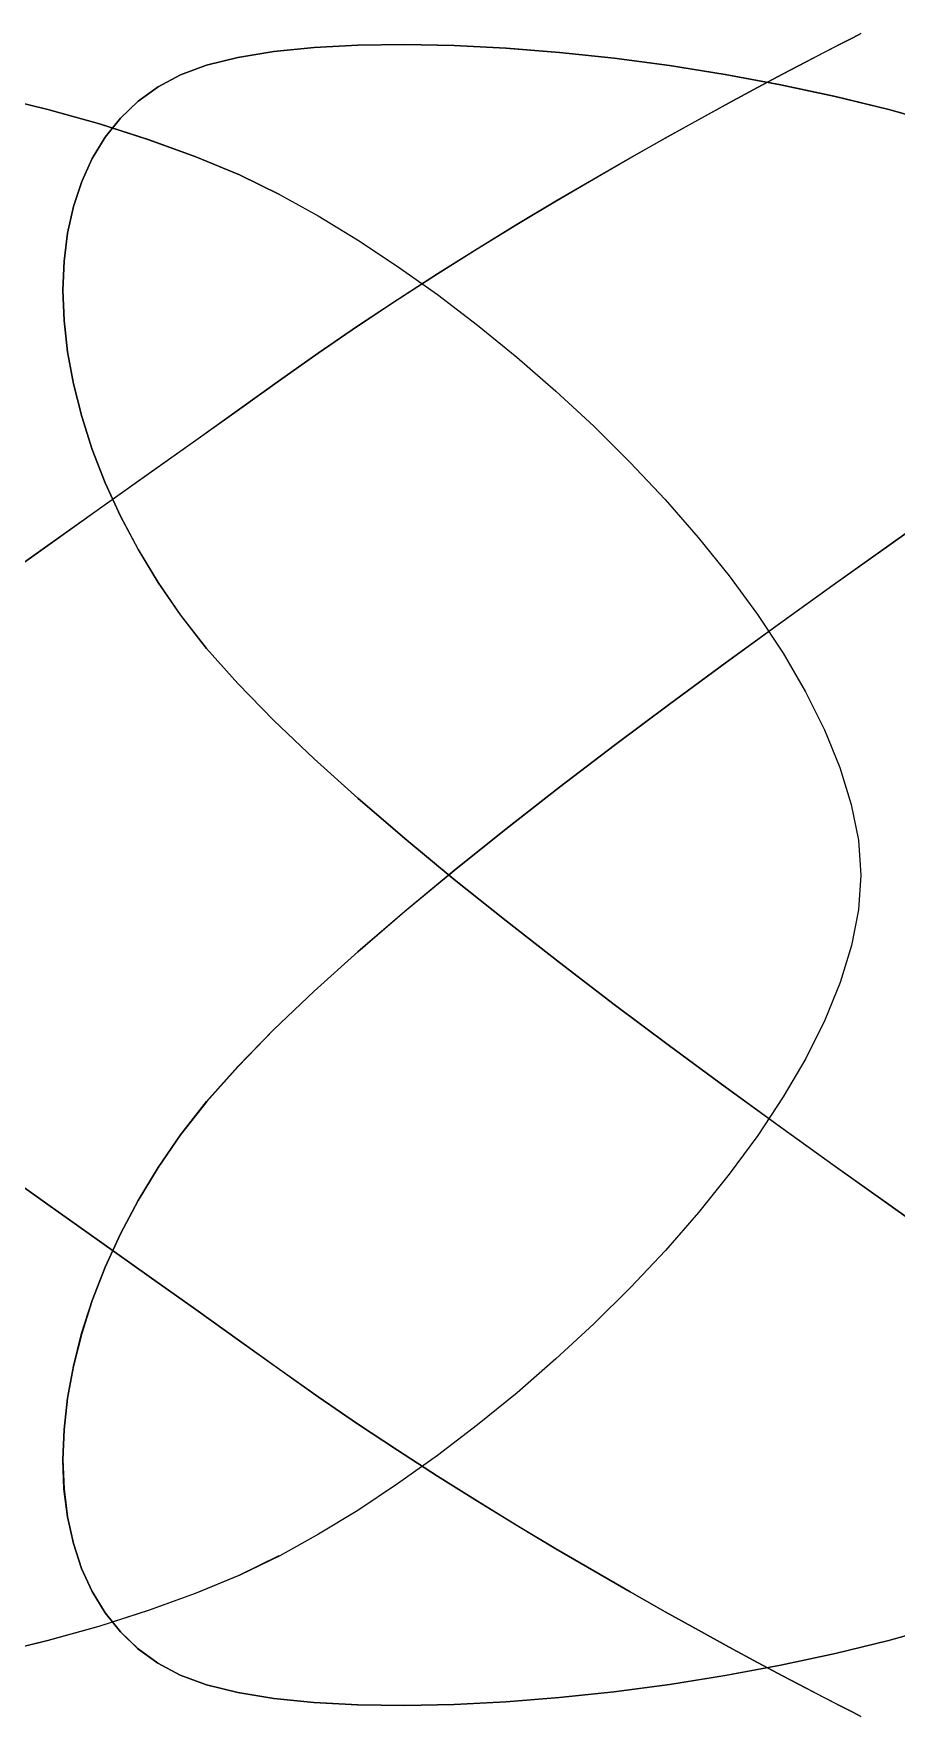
# Model space of a CAD drawing. Header units: metres. Extents: x -872 to 880, y -160 to 160.
# Drawn here: x 402.6 to 566.8, y -160 to 160 of the extents above; entities that cross this region are included whole.
import ezdxf

# ---------------------------------------------------------------- set-up
doc = ezdxf.new("R2010")
doc.units = ezdxf.units.M

msp = doc.modelspace()

# ---------------------------------------------------------------- linework, layer by layer
for p, q in [((559.5416, 159.7707, -311.76917), (560, 160.00003, -311.76917)), ((559.5416, 159.7707, -311.76917), (560, 160.00003, -311.76917)), ((560, 160.00003, -311.76917), (559.5425, 159.77051, -311.76917)), ((560, 160.00003, -311.76917), (559.5425, 159.77051, -311.76917)), ((448.3491, 156.57669, -311.76917), (455.9767, 157.35823, -311.76917)), ((448.3491, 156.57669, -311.76917), (455.9767, 157.35823, -311.76917)), ((455.97824, 157.3605, -311.76917), (448.34946, 156.57886, -311.76917)), ((455.97824, 157.3605, -311.76917), (448.34946, 156.57886, -311.76917)), ((455.9767, 157.35823, -311.76917), (464.29868, 157.80742, -311.76917)), ((455.9767, 157.35823, -311.76917), (464.29868, 157.80742, -311.76917)), ((464.30145, 157.80978, -311.76917), (455.97824, 157.3605, -311.76917)), ((464.30145, 157.80978, -311.76917), (455.97824, 157.3605, -311.76917)), ((464.29868, 157.80742, -311.76917), (473.22226, 157.93127, -311.76917)), ((464.29868, 157.80742, -311.76917), (473.22226, 157.93127, -311.76917)), ((473.22644, 157.93372, -311.76917), (464.30145, 157.80978, -311.76917)), ((473.22644, 157.93372, -311.76917), (464.30145, 157.80978, -311.76917)), ((473.22226, 157.93127, -311.76917), (482.65482, 157.73683, -311.76917)), ((473.22226, 157.93127, -311.76917), (482.65482, 157.73683, -311.76917)), ((482.66043, 157.73932, -311.76917), (473.22644, 157.93372, -311.76917)), ((482.66043, 157.73932, -311.76917), (473.22644, 157.93372, -311.76917)), ((482.65482, 157.73683, -311.76917), (492.50366, 157.23111, -311.76917)), ((482.65482, 157.73683, -311.76917), (492.50366, 157.23111, -311.76917)), ((492.51074, 157.23364, -311.76917), (482.66043, 157.73932, -311.76917)), ((492.51074, 157.23364, -311.76917), (482.66043, 157.73932, -311.76917)), ((492.50366, 157.23111, -311.76917), (502.6761, 156.42114, -311.76917)), ((492.50366, 157.23111, -311.76917), (502.6761, 156.42114, -311.76917)), ((502.68466, 156.42369, -311.76917), (492.51074, 157.23364, -311.76917)), ((502.68466, 156.42369, -311.76917), (492.51074, 157.23364, -311.76917)), ((553.12964, 156.49303, -311.76917), (556.04913, 157.99683, -311.76917)), ((553.12964, 156.49303, -311.76917), (556.04913, 157.99683, -311.76917)), ((556.05194, 157.99623, -311.76917), (553.1335, 156.4922, -311.76917)), ((556.05194, 157.99623, -311.76917), (553.1335, 156.4922, -311.76917)), ((556.04913, 157.99683, -311.76917), (558.20557, 159.09618, -311.76917)), ((556.04913, 157.99683, -311.76917), (558.20557, 159.09618, -311.76917)), ((558.2074, 159.0958, -311.76917), (556.05194, 157.99623, -311.76917)), ((558.2074, 159.0958, -311.76917), (556.05194, 157.99623, -311.76917)), ((558.20557, 159.09618, -311.76917), (559.5416, 159.7707, -311.76917)), ((558.20557, 159.09618, -311.76917), (559.5416, 159.7707, -311.76917)), ((559.5425, 159.77051, -311.76917), (558.2074, 159.0958, -311.76917)), ((559.5425, 159.77051, -311.76917), (558.2074, 159.0958, -311.76917)), ((435.54602, 153.99033, -311.76917), (430.55682, 152.16939, -311.76917)), ((435.54602, 153.99033, -311.76917), (430.55682, 152.16939, -311.76917)), ((430.55902, 152.16779, -311.76917), (435.54755, 153.98848, -311.76917)), ((430.55902, 152.16779, -311.76917), (435.54755, 153.98848, -311.76917)), ((441.5078, 155.45781, -311.76917), (435.54602, 153.99033, -311.76917)), ((441.5078, 155.45781, -311.76917), (435.54602, 153.99033, -311.76917)), ((435.54755, 153.98848, -311.76917), (441.50848, 155.45578, -311.76917)), ((435.54755, 153.98848, -311.76917), (441.50848, 155.45578, -311.76917)), ((448.34946, 156.57886, -311.76917), (441.5078, 155.45781, -311.76917)), ((448.34946, 156.57886, -311.76917), (441.5078, 155.45781, -311.76917)), ((441.50848, 155.45578, -311.76917), (448.3491, 156.57669, -311.76917)), ((441.50848, 155.45578, -311.76917), (448.3491, 156.57669, -311.76917)), ((502.6761, 156.42114, -311.76917), (513.0794, 155.31395, -311.76917)), ((502.6761, 156.42114, -311.76917), (513.0794, 155.31395, -311.76917)), ((513.0895, 155.3165, -311.76917), (502.68466, 156.42369, -311.76917)), ((513.0895, 155.3165, -311.76917), (502.68466, 156.42369, -311.76917)), ((513.0794, 155.31395, -311.76917), (523.621, 153.91655, -311.76917)), ((513.0794, 155.31395, -311.76917), (523.621, 153.91655, -311.76917)), ((523.6325, 153.9191, -311.76917), (513.0895, 155.3165, -311.76917)), ((523.6325, 153.9191, -311.76917), (513.0895, 155.3165, -311.76917)), ((523.621, 153.91655, -311.76917), (534.2081, 152.23596, -311.76917)), ((523.621, 153.91655, -311.76917), (534.2081, 152.23596, -311.76917)), ((534.22107, 152.23851, -311.76917), (523.6325, 153.9191, -311.76917)), ((534.22107, 152.23851, -311.76917), (523.6325, 153.9191, -311.76917)), ((545.23083, 152.3536, -311.76917), (549.50446, 154.60516, -311.76917)), ((545.23083, 152.3536, -311.76917), (549.50446, 154.60516, -311.76917)), ((549.50934, 154.60408, -311.76917), (545.2368, 152.35226, -311.76917)), ((549.50934, 154.60408, -311.76917), (545.2368, 152.35226, -311.76917)), ((549.50446, 154.60516, -311.76917), (553.12964, 156.49303, -311.76917)), ((549.50446, 154.60516, -311.76917), (553.12964, 156.49303, -311.76917)), ((553.1335, 156.4922, -311.76917), (549.50934, 154.60408, -311.76917)), ((553.1335, 156.4922, -311.76917), (549.50934, 154.60408, -311.76917)), ((430.55682, 152.16939, -311.76917), (426.30844, 149.91196, -311.76917)), ((430.55682, 152.16939, -311.76917), (426.30844, 149.91196, -311.76917)), ((426.31116, 149.91064, -311.76917), (430.55902, 152.16779, -311.76917)), ((426.31116, 149.91064, -311.76917), (430.55902, 152.16779, -311.76917)), ((534.2081, 152.23596, -311.76917), (544.7481, 150.27922, -311.76917)), ((534.2081, 152.23596, -311.76917), (544.7481, 150.27922, -311.76917)), ((544.7624, 150.28177, -311.76917), (534.22107, 152.23851, -311.76917)), ((544.7624, 150.28177, -311.76917), (534.22107, 152.23851, -311.76917)), ((540.3662, 149.75873, -311.76917), (545.23083, 152.3536, -311.76917)), ((540.3662, 149.75873, -311.76917), (545.23083, 152.3536, -311.76917)), ((545.2368, 152.35226, -311.76917), (540.37317, 149.75713, -311.76917)), ((545.2368, 152.35226, -311.76917), (540.37317, 149.75713, -311.76917)), ((395.14825, 148.05334, -311.76917), (405.3159, 145.56537, -311.76917)), ((395.14825, 148.05334, -311.76917), (405.3159, 145.56537, -311.76917)), ((405.33258, 145.56792, -311.76917), (395.1638, 148.0559, -311.76917)), ((405.33258, 145.56792, -311.76917), (395.1638, 148.0559, -311.76917)), ((426.30844, 149.91196, -311.76917), (422.50726, 147.16093, -311.76917)), ((426.30844, 149.91196, -311.76917), (422.50726, 147.16093, -311.76917)), ((422.5105, 147.15996, -311.76917), (426.31116, 149.91064, -311.76917)), ((422.5105, 147.15996, -311.76917), (426.31116, 149.91064, -311.76917)), ((534.9678, 146.84091, -311.76917), (540.3662, 149.75873, -311.76917)), ((534.9678, 146.84091, -311.76917), (540.3662, 149.75873, -311.76917)), ((540.37317, 149.75713, -311.76917), (534.9758, 146.83905, -311.76917)), ((540.37317, 149.75713, -311.76917), (534.9758, 146.83905, -311.76917)), ((544.7481, 150.27922, -311.76917), (555.14825, 148.05334, -311.76917)), ((544.7481, 150.27922, -311.76917), (555.14825, 148.05334, -311.76917)), ((555.1638, 148.0559, -311.76917), (544.7624, 150.28177, -311.76917)), ((555.1638, 148.0559, -311.76917), (544.7624, 150.28177, -311.76917)), ((555.14825, 148.05334, -311.76917), (565.3159, 145.56537, -311.76917)), ((555.14825, 148.05334, -311.76917), (565.3159, 145.56537, -311.76917)), ((565.3326, 145.56792, -311.76917), (555.1638, 148.0559, -311.76917)), ((565.3326, 145.56792, -311.76917), (555.1638, 148.0559, -311.76917)), ((405.3159, 145.56537, -311.76917), (415.15836, 142.82231, -311.76917)), ((405.3159, 145.56537, -311.76917), (415.15836, 142.82231, -311.76917)), ((415.17603, 142.82486, -311.76917), (405.33258, 145.56792, -311.76917)), ((415.17603, 142.82486, -311.76917), (405.33258, 145.56792, -311.76917)), ((422.50726, 147.16093, -311.76917), (419.15332, 143.94806, -311.76917)), ((422.50726, 147.16093, -311.76917), (419.15332, 143.94806, -311.76917)), ((419.15698, 143.94746, -311.76917), (422.5105, 147.15996, -311.76917)), ((419.15698, 143.94746, -311.76917), (422.5105, 147.15996, -311.76917)), ((529.0929, 143.62054, -311.76917), (534.9678, 146.84091, -311.76917)), ((529.0929, 143.62054, -311.76917), (534.9678, 146.84091, -311.76917)), ((534.9758, 146.83905, -311.76917), (529.10205, 143.61842, -311.76917)), ((534.9758, 146.83905, -311.76917), (529.10205, 143.61842, -311.76917)), ((565.3159, 145.56537, -311.76917), (575.1583, 142.82231, -311.76917)), ((565.3159, 145.56537, -311.76917), (575.1583, 142.82231, -311.76917)), ((575.176, 142.82486, -311.76917), (565.3326, 145.56792, -311.76917)), ((575.176, 142.82486, -311.76917), (565.3326, 145.56792, -311.76917)), ((415.15836, 142.82231, -311.76917), (424.58295, 139.83119, -311.76917)), ((415.15836, 142.82231, -311.76917), (424.58295, 139.83119, -311.76917)), ((424.60144, 139.83376, -311.76917), (415.17603, 142.82486, -311.76917)), ((424.60144, 139.83376, -311.76917), (415.17603, 142.82486, -311.76917)), ((419.15332, 143.94806, -311.76917), (416.24664, 140.30508, -311.76917)), ((419.15332, 143.94806, -311.76917), (416.24664, 140.30508, -311.76917)), ((416.25067, 140.30493, -311.76917), (419.15698, 143.94746, -311.76917)), ((416.25067, 140.30493, -311.76917), (419.15698, 143.94746, -311.76917)), ((522.79895, 140.11798, -311.76917), (529.0929, 143.62054, -311.76917)), ((522.79895, 140.11798, -311.76917), (529.0929, 143.62054, -311.76917)), ((529.10205, 143.61842, -311.76917), (522.80914, 140.11563, -311.76917)), ((529.10205, 143.61842, -311.76917), (522.80914, 140.11563, -311.76917)), ((416.24664, 140.30508, -311.76917), (413.78717, 136.26378, -311.76917)), ((416.24664, 140.30508, -311.76917), (413.78717, 136.26378, -311.76917)), ((413.79156, 136.26411, -311.76917), (416.25067, 140.30493, -311.76917)), ((413.79156, 136.26411, -311.76917), (416.25067, 140.30493, -311.76917)), ((424.58295, 139.83119, -311.76917), (433.49698, 136.59903, -311.76917)), ((424.58295, 139.83119, -311.76917), (433.49698, 136.59903, -311.76917)), ((433.51608, 136.60162, -311.76917), (424.60144, 139.83376, -311.76917)), ((433.51608, 136.60162, -311.76917), (424.60144, 139.83376, -311.76917)), ((516.14325, 136.35362, -311.76917), (522.79895, 140.11798, -311.76917)), ((516.14325, 136.35362, -311.76917), (522.79895, 140.11798, -311.76917)), ((522.80914, 140.11563, -311.76917), (516.1544, 136.35104, -311.76917)), ((522.80914, 140.11563, -311.76917), (516.1544, 136.35104, -311.76917)), ((413.78717, 136.26378, -311.76917), (411.77496, 131.85591, -311.76917)), ((413.78717, 136.26378, -311.76917), (411.77496, 131.85591, -311.76917)), ((411.7796, 131.85675, -311.76917), (413.79156, 136.26411, -311.76917)), ((411.7796, 131.85675, -311.76917), (413.79156, 136.26411, -311.76917)), ((433.49698, 136.59903, -311.76917), (441.8078, 133.13286, -311.76917)), ((433.49698, 136.59903, -311.76917), (441.8078, 133.13286, -311.76917)), ((441.8273, 133.1355, -311.76917), (433.51608, 136.60162, -311.76917)), ((441.8273, 133.1355, -311.76917), (433.51608, 136.60162, -311.76917)), ((509.18304, 132.34784, -311.76917), (516.14325, 136.35362, -311.76917)), ((509.18304, 132.34784, -311.76917), (516.14325, 136.35362, -311.76917)), ((516.1544, 136.35104, -311.76917), (509.19516, 132.34505, -311.76917)), ((516.1544, 136.35104, -311.76917), (509.19516, 132.34505, -311.76917)), ((411.77496, 131.85591, -311.76917), (410.20996, 127.11323, -311.76917)), ((411.77496, 131.85591, -311.76917), (410.20996, 127.11323, -311.76917)), ((410.21484, 127.1146, -311.76917), (411.7796, 131.85675, -311.76917)), ((410.21484, 127.1146, -311.76917), (411.7796, 131.85675, -311.76917)), ((441.8078, 133.13286, -311.76917), (449.42267, 129.4397, -311.76917)), ((441.8078, 133.13286, -311.76917), (449.42267, 129.4397, -311.76917)), ((449.44238, 129.44241, -311.76917), (441.8273, 133.1355, -311.76917)), ((449.44238, 129.44241, -311.76917), (441.8273, 133.1355, -311.76917)), ((501.9757, 128.121, -311.76917), (509.18304, 132.34784, -311.76917)), ((501.9757, 128.121, -311.76917), (509.18304, 132.34784, -311.76917)), ((509.19516, 132.34505, -311.76917), (501.98874, 128.11803, -311.76917)), ((509.19516, 132.34505, -311.76917), (501.98874, 128.11803, -311.76917)), ((449.42267, 129.4397, -311.76917), (456.7548, 125.3753, -311.76917)), ((449.42267, 129.4397, -311.76917), (456.7548, 125.3753, -311.76917)), ((494.57858, 123.6935, -311.76917), (501.9757, 128.121, -311.76917)), ((494.57858, 123.6935, -311.76917), (501.9757, 128.121, -311.76917)), ((501.98874, 128.11803, -311.76917), (494.59247, 123.69037, -311.76917)), ((501.98874, 128.11803, -311.76917), (494.59247, 123.69037, -311.76917)), ((410.20996, 127.11323, -311.76917), (409.09216, 122.0675, -311.76917)), ((410.20996, 127.11323, -311.76917), (409.09216, 122.0675, -311.76917)), ((409.09723, 122.06942, -311.76917), (410.21484, 127.1146, -311.76917)), ((409.09723, 122.06942, -311.76917), (410.21484, 127.1146, -311.76917)), ((456.7548, 125.3753, -311.76917), (464.24097, 120.81729, -311.76917)), ((456.7548, 125.3753, -311.76917), (464.24097, 120.81729, -311.76917)), ((409.09216, 122.0675, -311.76917), (408.42163, 116.75047, -311.76917)), ((409.09216, 122.0675, -311.76917), (408.42163, 116.75047, -311.76917)), ((408.42682, 116.75295, -311.76917), (409.09723, 122.06942, -311.76917)), ((408.42682, 116.75295, -311.76917), (409.09723, 122.06942, -311.76917)), ((487.04895, 119.0857, -311.76917), (494.57858, 123.6935, -311.76917)), ((487.04895, 119.0857, -311.76917), (494.57858, 123.6935, -311.76917)), ((494.59247, 123.69037, -311.76917), (487.06363, 119.08245, -311.76917)), ((494.59247, 123.69037, -311.76917), (487.06363, 119.08245, -311.76917)), ((464.24097, 120.81729, -311.76917), (471.82385, 115.80573, -311.76917)), ((464.24097, 120.81729, -311.76917), (471.82385, 115.80573, -311.76917)), ((479.44415, 114.31799, -311.76917), (487.04895, 119.0857, -311.76917)), ((479.44415, 114.31799, -311.76917), (487.04895, 119.0857, -311.76917)), ((487.06363, 119.08245, -311.76917), (479.45953, 114.31466, -311.76917)), ((487.06363, 119.08245, -311.76917), (479.45953, 114.31466, -311.76917)), ((408.42163, 116.75047, -311.76917), (408.19827, 111.193924, -311.76917)), ((408.42163, 116.75047, -311.76917), (408.19827, 111.193924, -311.76917)), ((408.20355, 111.19696, -311.76917), (408.42682, 116.75295, -311.76917)), ((408.20355, 111.19696, -311.76917), (408.42682, 116.75295, -311.76917)), ((471.82385, 115.80573, -311.76917), (479.44617, 110.380646, -311.76917)), ((471.82385, 115.80573, -311.76917), (479.44617, 110.380646, -311.76917)), ((471.82153, 109.41074, -311.76917), (479.44415, 114.31799, -311.76917)), ((471.82153, 109.41074, -311.76917), (479.44415, 114.31799, -311.76917)), ((479.45953, 114.31466, -311.76917), (471.83752, 109.40737, -311.76917)), ((479.45953, 114.31466, -311.76917), (471.83752, 109.40737, -311.76917)), ((408.19827, 111.193924, -311.76917), (408.42212, 105.42961, -311.76917)), ((408.19827, 111.193924, -311.76917), (408.42212, 105.42961, -311.76917)), ((408.42743, 105.43319, -311.76917), (408.20355, 111.19696, -311.76917)), ((408.42743, 105.43319, -311.76917), (408.20355, 111.19696, -311.76917)), ((464.23837, 104.38434, -311.76917), (471.82153, 109.41074, -311.76917)), ((464.23837, 104.38434, -311.76917), (471.82153, 109.41074, -311.76917)), ((471.83752, 109.40737, -311.76917), (464.2549, 104.380974, -311.76917)), ((471.83752, 109.40737, -311.76917), (464.2549, 104.380974, -311.76917)), ((479.44617, 110.380646, -311.76917), (487.05054, 104.58205, -311.76917)), ((479.44617, 110.380646, -311.76917), (487.05054, 104.58205, -311.76917)), ((408.42212, 105.42961, -311.76917), (409.0932, 99.48929, -311.76917)), ((408.42212, 105.42961, -311.76917), (409.0932, 99.48929, -311.76917)), ((409.09848, 99.4934, -311.76917), (408.42743, 105.43319, -311.76917)), ((409.09848, 99.4934, -311.76917), (408.42743, 105.43319, -311.76917)), ((456.752, 99.259155, -311.76917), (464.23837, 104.38434, -311.76917)), ((456.752, 99.259155, -311.76917), (464.23837, 104.38434, -311.76917)), ((464.2549, 104.380974, -311.76917), (456.76898, 99.255844, -311.76917)), ((464.2549, 104.380974, -311.76917), (456.76898, 99.255844, -311.76917)), ((487.05054, 104.58205, -311.76917), (494.57974, 98.44996, -311.76917)), ((487.05054, 104.58205, -311.76917), (494.57974, 98.44996, -311.76917)), ((409.0932, 99.48929, -311.76917), (410.2115, 93.404724, -311.76917)), ((409.0932, 99.48929, -311.76917), (410.2115, 93.404724, -311.76917)), ((410.21667, 93.40934, -311.76917), (409.09848, 99.4934, -311.76917)), ((410.21667, 93.40934, -311.76917), (409.09848, 99.4934, -311.76917)), ((449.41977, 94.055595, -311.76917), (456.752, 99.259155, -311.76917)), ((449.41977, 94.055595, -311.76917), (456.752, 99.259155, -311.76917)), ((456.76898, 99.255844, -311.76917), (449.43707, 94.05237, -311.76917)), ((456.76898, 99.255844, -311.76917), (449.43707, 94.05237, -311.76917)), ((494.57974, 98.44996, -311.76917), (501.97644, 92.0244, -311.76917)), ((494.57974, 98.44996, -311.76917), (501.97644, 92.0244, -311.76917)), ((410.2115, 93.404724, -311.76917), (411.77695, 87.20768, -311.76917)), ((410.2115, 93.404724, -311.76917), (411.77695, 87.20768, -311.76917)), ((411.78204, 87.21276, -311.76917), (410.21667, 93.40934, -311.76917)), ((411.78204, 87.21276, -311.76917), (410.21667, 93.40934, -311.76917)), ((441.80487, 88.58215, -311.76917), (449.41977, 94.055595, -311.76917)), ((441.80487, 88.58215, -311.76917), (449.41977, 94.055595, -311.76917)), ((449.43707, 94.05237, -311.76917), (441.82245, 88.5791, -311.76917)), ((449.43707, 94.05237, -311.76917), (441.82245, 88.5791, -311.76917)), ((501.97644, 92.0244, -311.76917), (509.1833, 85.34539, -311.76917)), ((501.97644, 92.0244, -311.76917), (509.1833, 85.34539, -311.76917)), ((411.77695, 87.20768, -311.76917), (413.7896, 80.92991, -311.76917)), ((411.77695, 87.20768, -311.76917), (413.7896, 80.92991, -311.76917)), ((413.7946, 80.93542, -311.76917), (411.78204, 87.21276, -311.76917)), ((413.7946, 80.93542, -311.76917), (411.78204, 87.21276, -311.76917)), ((433.49414, 82.66341, -311.76917), (441.80487, 88.58215, -311.76917)), ((433.49414, 82.66341, -311.76917), (441.80487, 88.58215, -311.76917)), ((441.82245, 88.5791, -311.76917), (433.51184, 82.660645, -311.76917)), ((441.82245, 88.5791, -311.76917), (433.51184, 82.660645, -311.76917)), ((509.1833, 85.34539, -311.76917), (516.14307, 78.45295, -311.76917)), ((509.1833, 85.34539, -311.76917), (516.14307, 78.45295, -311.76917)), ((413.7896, 80.92991, -311.76917), (416.24948, 74.60318, -311.76917)), ((413.7896, 80.92991, -311.76917), (416.24948, 74.60318, -311.76917)), ((416.25427, 74.60906, -311.76917), (413.7946, 80.93542, -311.76917)), ((416.25427, 74.60906, -311.76917), (413.7946, 80.93542, -311.76917)), ((424.5802, 76.34373, -311.76917), (433.49414, 82.66341, -311.76917)), ((424.5802, 76.34373, -311.76917), (433.49414, 82.66341, -311.76917)), ((433.51184, 82.660645, -311.76917), (424.59796, 76.34133, -311.76917)), ((433.51184, 82.660645, -311.76917), (424.59796, 76.34133, -311.76917)), ((516.14307, 78.45295, -311.76917), (522.79834, 71.3871, -311.76917)), ((516.14307, 78.45295, -311.76917), (522.79834, 71.3871, -311.76917)), ((415.15576, 69.66748, -311.76917), (424.5802, 76.34373, -311.76917)), ((415.15576, 69.66748, -311.76917), (424.5802, 76.34373, -311.76917)), ((424.59796, 76.34133, -311.76917), (415.17352, 69.66553, -311.76917)), ((424.59796, 76.34133, -311.76917), (415.17352, 69.66553, -311.76917)), ((416.24948, 74.60318, -311.76917), (419.15656, 68.25925, -311.76917)), ((416.24948, 74.60318, -311.76917), (419.15656, 68.25925, -311.76917)), ((419.16107, 68.26544, -311.76917), (416.25427, 74.60906, -311.76917)), ((419.16107, 68.26544, -311.76917), (416.25427, 74.60906, -311.76917)), ((522.79834, 71.3871, -311.76917), (529.0919, 64.18786, -311.76917)), ((522.79834, 71.3871, -311.76917), (529.0919, 64.18786, -311.76917)), ((405.31348, 62.67904, -311.76917), (415.15576, 69.66748, -311.76917)), ((405.31348, 62.67904, -311.76917), (415.15576, 69.66748, -311.76917)), ((415.17352, 69.66553, -311.76917), (405.33118, 62.67759, -311.76917)), ((415.17352, 69.66553, -311.76917), (405.33118, 62.67759, -311.76917)), ((419.15656, 68.25925, -311.76917), (422.51077, 61.92988, -311.76917)), ((419.15656, 68.25925, -311.76917), (422.51077, 61.92988, -311.76917)), ((422.515, 61.936317, -311.76917), (419.16107, 68.26544, -311.76917)), ((422.515, 61.936317, -311.76917), (419.16107, 68.26544, -311.76917)), ((565.3135, 62.67904, -311.76917), (575.15576, 69.66748, -311.76917)), ((565.3135, 62.67904, -311.76917), (575.15576, 69.66748, -311.76917)), ((575.1735, 69.66553, -311.76917), (565.3312, 62.67759, -311.76917)), ((575.1735, 69.66553, -311.76917), (565.3312, 62.67759, -311.76917)), ((529.0919, 64.18786, -311.76917), (534.96643, 56.89525, -311.76917)), ((529.0919, 64.18786, -311.76917), (534.96643, 56.89525, -311.76917)), ((395.14603, 55.422775, -311.76917), (405.31348, 62.67904, -311.76917)), ((395.14603, 55.422775, -311.76917), (405.31348, 62.67904, -311.76917)), ((405.33118, 62.67759, -311.76917), (395.1636, 55.421875, -311.76917)), ((405.33118, 62.67759, -311.76917), (395.1636, 55.421875, -311.76917)), ((422.51077, 61.92988, -311.76917), (426.3122, 55.64683, -311.76917)), ((422.51077, 61.92988, -311.76917), (426.3122, 55.64683, -311.76917)), ((426.31613, 55.65344, -311.76917), (422.515, 61.936317, -311.76917)), ((426.31613, 55.65344, -311.76917), (422.515, 61.936317, -311.76917)), ((555.14606, 55.422775, -311.76917), (565.3135, 62.67904, -311.76917)), ((555.14606, 55.422775, -311.76917), (565.3135, 62.67904, -311.76917)), ((565.3312, 62.67759, -311.76917), (555.1636, 55.421875, -311.76917)), ((565.3312, 62.67759, -311.76917), (555.1636, 55.421875, -311.76917)), ((426.3122, 55.64683, -311.76917), (430.5608, 49.441868, -311.76917)), ((426.3122, 55.64683, -311.76917), (430.5608, 49.441868, -311.76917)), ((430.56433, 49.448593, -311.76917), (426.31613, 55.65344, -311.76917)), ((430.56433, 49.448593, -311.76917), (426.31613, 55.65344, -311.76917)), ((534.96643, 56.89525, -311.76917), (540.3646, 49.549286, -311.76917)), ((534.96643, 56.89525, -311.76917), (540.3646, 49.549286, -311.76917)), ((544.7461, 47.943054, -311.76917), (555.14606, 55.422775, -311.76917)), ((544.7461, 47.943054, -311.76917), (555.14606, 55.422775, -311.76917)), ((555.1636, 55.421875, -311.76917), (544.7635, 47.942738, -311.76917)), ((555.1636, 55.421875, -311.76917), (544.7635, 47.942738, -311.76917)), ((430.5608, 49.441868, -311.76917), (435.55014, 43.095127, -311.76917)), ((430.5608, 49.441868, -311.76917), (435.55014, 43.095127, -311.76917)), ((435.55322, 43.10183, -311.76917), (430.56433, 49.448593, -311.76917)), ((435.55322, 43.10183, -311.76917), (430.56433, 49.448593, -311.76917)), ((540.3646, 49.549286, -311.76917), (545.2291, 42.189995, -311.76917)), ((540.3646, 49.549286, -311.76917), (545.2291, 42.189995, -311.76917)), ((534.20636, 40.284245, -311.76917), (544.7461, 47.943054, -311.76917)), ((534.20636, 40.284245, -311.76917), (544.7461, 47.943054, -311.76917)), ((544.7635, 47.942738, -311.76917), (534.22345, 40.28454, -311.76917)), ((544.7635, 47.942738, -311.76917), (534.22345, 40.28454, -311.76917)), ((435.55014, 43.095127, -311.76917), (441.512, 36.39512, -311.76917)), ((435.55014, 43.095127, -311.76917), (441.512, 36.39512, -311.76917)), ((441.51447, 36.401722, -311.76917), (435.55322, 43.10183, -311.76917)), ((441.51447, 36.401722, -311.76917), (435.55322, 43.10183, -311.76917)), ((545.2291, 42.189995, -311.76917), (549.5026, 34.85739, -311.76917)), ((545.2291, 42.189995, -311.76917), (549.5026, 34.85739, -311.76917)), ((523.6195, 32.49072, -311.76917), (534.20636, 40.284245, -311.76917)), ((523.6195, 32.49072, -311.76917), (534.20636, 40.284245, -311.76917)), ((534.22345, 40.28454, -311.76917), (523.6363, 32.49164, -311.76917)), ((534.22345, 40.28454, -311.76917), (523.6363, 32.49164, -311.76917)), ((441.512, 36.39512, -311.76917), (448.35364, 29.386211, -311.76917)), ((441.512, 36.39512, -311.76917), (448.35364, 29.386211, -311.76917)), ((448.3554, 29.392637, -311.76917), (441.51447, 36.401722, -311.76917)), ((448.3554, 29.392637, -311.76917), (441.51447, 36.401722, -311.76917)), ((513.0781, 24.606842, -311.76917), (523.6195, 32.49072, -311.76917)), ((513.0781, 24.606842, -311.76917), (523.6195, 32.49072, -311.76917)), ((523.6363, 32.49164, -311.76917), (513.09454, 24.60839, -311.76917)), ((523.6363, 32.49164, -311.76917), (513.09454, 24.60839, -311.76917)), ((549.5026, 34.85739, -311.76917), (553.1279, 27.591497, -311.76917)), ((549.5026, 34.85739, -311.76917), (553.1279, 27.591497, -311.76917)), ((448.35364, 29.386211, -311.76917), (455.98242, 22.112762, -311.76917)), ((448.35364, 29.386211, -311.76917), (455.98242, 22.112762, -311.76917)), ((455.98337, 22.118942, -311.76917), (448.3554, 29.392637, -311.76917)), ((455.98337, 22.118942, -311.76917), (448.3554, 29.392637, -311.76917)), ((553.1279, 27.591497, -311.76917), (556.0476, 20.432333, -311.76917)), ((553.1279, 27.591497, -311.76917), (556.0476, 20.432333, -311.76917)), ((502.675, 16.676987, -311.76917), (513.0781, 24.606842, -311.76917)), ((502.675, 16.676987, -311.76917), (513.0781, 24.606842, -311.76917)), ((513.09454, 24.60839, -311.76917), (502.691, 16.679155, -311.76917)), ((513.09454, 24.60839, -311.76917), (502.691, 16.679155, -311.76917)), ((455.98242, 22.112762, -311.76917), (464.3056, 14.619129, -311.76917)), ((455.98242, 22.112762, -311.76917), (464.3056, 14.619129, -311.76917)), ((464.30563, 14.625005, -311.76917), (455.98337, 22.118942, -311.76917)), ((464.30563, 14.625005, -311.76917), (455.98337, 22.118942, -311.76917)), ((556.0476, 20.432333, -311.76917), (558.20435, 13.419918, -311.76917)), ((556.0476, 20.432333, -311.76917), (558.20435, 13.419918, -311.76917)), ((492.50272, 8.745522, -311.76917), (502.675, 16.676987, -311.76917)), ((492.50272, 8.745522, -311.76917), (502.675, 16.676987, -311.76917)), ((502.691, 16.679155, -311.76917), (492.51828, 8.74829, -311.76917)), ((502.691, 16.679155, -311.76917), (492.51828, 8.74829, -311.76917)), ((464.3056, 14.619129, -311.76917), (473.23047, 6.94967, -311.76917)), ((464.3056, 14.619129, -311.76917), (473.23047, 6.94967, -311.76917)), ((473.2295, 6.955189, -311.76917), (464.30563, 14.625005, -311.76917)), ((473.2295, 6.955189, -311.76917), (464.30563, 14.625005, -311.76917)), ((558.20435, 13.419918, -311.76917), (559.54095, 6.594273, -311.76917)), ((558.20435, 13.419918, -311.76917), (559.54095, 6.594273, -311.76917)), ((482.66235, -0.846139, -311.76917), (473.2295, 6.955189, -311.76917)), ((482.66235, -0.846139, -311.76917), (473.2295, 6.955189, -311.76917)), ((473.23047, 6.94967, -311.76917), (482.66434, -0.851257, -311.76917)), ((473.23047, 6.94967, -311.76917), (482.66434, -0.851257, -311.76917)), ((482.654, 0.856816, -311.76917), (492.50272, 8.745522, -311.76917)), ((482.654, 0.856816, -311.76917), (492.50272, 8.745522, -311.76917)), ((492.51828, 8.74829, -311.76917), (482.66907, 0.860153, -311.76917)), ((492.51828, 8.74829, -311.76917), (482.66907, 0.860153, -311.76917)), ((559.54095, 6.594273, -311.76917), (560, -0.004583, -311.76917)), ((559.54095, 6.594273, -311.76917), (560, -0.004583, -311.76917)), ((473.22153, -6.944762, -311.76917), (482.654, 0.856816, -311.76917)), ((473.22153, -6.944762, -311.76917), (482.654, 0.856816, -311.76917)), ((482.66907, 0.860153, -311.76917), (473.23605, -6.940898, -311.76917)), ((482.66907, 0.860153, -311.76917), (473.23605, -6.940898, -311.76917)), ((492.5114, -8.734611, -311.76917), (482.66235, -0.846139, -311.76917)), ((492.5114, -8.734611, -311.76917), (482.66235, -0.846139, -311.76917)), ((482.66434, -0.851257, -311.76917), (492.51453, -8.739294, -311.76917)), ((482.66434, -0.851257, -311.76917), (492.51453, -8.739294, -311.76917)), ((560, -0.004583, -311.76917), (559.54346, -6.60342, -311.76917)), ((560, -0.004583, -311.76917), (559.54346, -6.60342, -311.76917)), ((464.29797, -14.614841, -311.76917), (473.22153, -6.944762, -311.76917)), ((464.29797, -14.614841, -311.76917), (473.22153, -6.944762, -311.76917)), ((473.23605, -6.940898, -311.76917), (464.31192, -14.610506, -311.76917)), ((473.23605, -6.940898, -311.76917), (464.31192, -14.610506, -311.76917)), ((502.68408, -16.665861, -311.76917), (492.5114, -8.734611, -311.76917)), ((502.68408, -16.665861, -311.76917), (492.5114, -8.734611, -311.76917)), ((492.51453, -8.739294, -311.76917), (502.6883, -16.670082, -311.76917)), ((492.51453, -8.739294, -311.76917), (502.6883, -16.670082, -311.76917)), ((559.54346, -6.60342, -311.76917), (558.2097, -13.429016, -311.76917)), ((559.54346, -6.60342, -311.76917), (558.2097, -13.429016, -311.76917)), ((455.97595, -22.109055, -311.76917), (464.29797, -14.614841, -311.76917)), ((455.97595, -22.109055, -311.76917), (464.29797, -14.614841, -311.76917)), ((464.31192, -14.610506, -311.76917), (455.98932, -22.104311, -311.76917)), ((464.31192, -14.610506, -311.76917), (455.98932, -22.104311, -311.76917)), ((558.2097, -13.429016, -311.76917), (556.0559, -20.441353, -311.76917)), ((558.2097, -13.429016, -311.76917), (556.0559, -20.441353, -311.76917)), ((513.08765, -24.595524, -311.76917), (502.68408, -16.665861, -311.76917)), ((513.08765, -24.595524, -311.76917), (502.68408, -16.665861, -311.76917)), ((502.6883, -16.670082, -311.76917), (513.09296, -24.599266, -311.76917)), ((502.6883, -16.670082, -311.76917), (513.09296, -24.599266, -311.76917)), ((448.3482, -29.38303, -311.76917), (455.97595, -22.109055, -311.76917)), ((448.3482, -29.38303, -311.76917), (455.97595, -22.109055, -311.76917)), ((455.98932, -22.104311, -311.76917), (448.36093, -29.377956, -311.76917)), ((455.98932, -22.104311, -311.76917), (448.36093, -29.377956, -311.76917)), ((556.0559, -20.441353, -311.76917), (553.1394, -27.60041, -311.76917)), ((556.0559, -20.441353, -311.76917), (553.1394, -27.60041, -311.76917)), ((523.6294, -32.479233, -311.76917), (513.08765, -24.595524, -311.76917)), ((523.6294, -32.479233, -311.76917), (513.08765, -24.595524, -311.76917)), ((513.09296, -24.599266, -311.76917), (523.6358, -32.482483, -311.76917)), ((513.09296, -24.599266, -311.76917), (523.6358, -32.482483, -311.76917)), ((553.1394, -27.60041, -311.76917), (549.51746, -34.866173, -311.76917)), ((553.1394, -27.60041, -311.76917), (549.51746, -34.866173, -311.76917)), ((441.5074, -36.3924, -311.76917), (448.3482, -29.38303, -311.76917)), ((441.5074, -36.3924, -311.76917), (448.3482, -29.38303, -311.76917)), ((448.36093, -29.377956, -311.76917), (441.51947, -36.387085, -311.76917)), ((448.36093, -29.377956, -311.76917), (441.51947, -36.387085, -311.76917)), ((534.2167, -40.27262, -311.76917), (523.6294, -32.479233, -311.76917)), ((534.2167, -40.27262, -311.76917), (523.6294, -32.479233, -311.76917)), ((523.6358, -32.482483, -311.76917), (534.2241, -40.27538, -311.76917)), ((523.6358, -32.482483, -311.76917), (534.2241, -40.27538, -311.76917)), ((549.51746, -34.866173, -311.76917), (545.24725, -42.198624, -311.76917)), ((549.51746, -34.866173, -311.76917), (545.24725, -42.198624, -311.76917)), ((435.54617, -43.092793, -311.76917), (441.5074, -36.3924, -311.76917)), ((435.54617, -43.092793, -311.76917), (441.5074, -36.3924, -311.76917)), ((441.51947, -36.387085, -311.76917), (435.55756, -43.087337, -311.76917)), ((441.51947, -36.387085, -311.76917), (435.55756, -43.087337, -311.76917)), ((544.7568, -47.93132, -311.76917), (534.2167, -40.27262, -311.76917)), ((544.7568, -47.93132, -311.76917), (534.2167, -40.27262, -311.76917)), ((534.2241, -40.27538, -311.76917), (544.76526, -47.933594, -311.76917)), ((534.2241, -40.27538, -311.76917), (544.76526, -47.933594, -311.76917)), ((430.55722, -49.439835, -311.76917), (435.54617, -43.092793, -311.76917)), ((430.55722, -49.439835, -311.76917), (435.54617, -43.092793, -311.76917)), ((435.55756, -43.087337, -311.76917), (430.56793, -49.434357, -311.76917)), ((435.55756, -43.087337, -311.76917), (430.56793, -49.434357, -311.76917)), ((545.24725, -42.198624, -311.76917), (540.3861, -49.557743, -311.76917)), ((545.24725, -42.198624, -311.76917), (540.3861, -49.557743, -311.76917)), ((555.15704, -55.410965, -311.76917), (544.7568, -47.93132, -311.76917)), ((555.15704, -55.410965, -311.76917), (544.7568, -47.93132, -311.76917)), ((544.76526, -47.933594, -311.76917), (555.1665, -55.412773, -311.76917)), ((544.76526, -47.933594, -311.76917), (555.1665, -55.412773, -311.76917)), ((426.30878, -55.645027, -311.76917), (430.55722, -49.439835, -311.76917)), ((426.30878, -55.645027, -311.76917), (430.55722, -49.439835, -311.76917)), ((430.56793, -49.434357, -311.76917), (426.31882, -55.639626, -311.76917)), ((430.56793, -49.434357, -311.76917), (426.31882, -55.639626, -311.76917)), ((540.3861, -49.557743, -311.76917), (534.99133, -56.903515, -311.76917)), ((540.3861, -49.557743, -311.76917), (534.99133, -56.903515, -311.76917)), ((405.32474, -62.66719, -311.76917), (395.157, -55.410965, -311.76917)), ((405.32474, -62.66719, -311.76917), (395.157, -55.410965, -311.76917)), ((395.16647, -55.412773, -311.76917), (405.33508, -62.668556, -311.76917)), ((395.16647, -55.412773, -311.76917), (405.33508, -62.668556, -311.76917)), ((422.5072, -61.928253, -311.76917), (426.30878, -55.645027, -311.76917)), ((422.5072, -61.928253, -311.76917), (426.30878, -55.645027, -311.76917)), ((426.31882, -55.639626, -311.76917), (422.51666, -61.92308, -311.76917)), ((426.31882, -55.639626, -311.76917), (422.51666, -61.92308, -311.76917)), ((534.99133, -56.903515, -311.76917), (529.1201, -64.19592, -311.76917)), ((534.99133, -56.903515, -311.76917), (529.1201, -64.19592, -311.76917)), ((565.32477, -62.66719, -311.76917), (555.15704, -55.410965, -311.76917)), ((565.32477, -62.66719, -311.76917), (555.15704, -55.410965, -311.76917)), ((555.1665, -55.412773, -311.76917), (565.3351, -62.668556, -311.76917)), ((555.1665, -55.412773, -311.76917), (565.3351, -62.668556, -311.76917)), ((415.16724, -69.65563, -311.76917), (405.32474, -62.66719, -311.76917)), ((415.16724, -69.65563, -311.76917), (405.32474, -62.66719, -311.76917)), ((405.33508, -62.668556, -311.76917), (415.17834, -69.656586, -311.76917)), ((405.33508, -62.668556, -311.76917), (415.17834, -69.656586, -311.76917)), ((419.15265, -68.25776, -311.76917), (422.5072, -61.928253, -311.76917)), ((419.15265, -68.25776, -311.76917), (422.5072, -61.928253, -311.76917)), ((422.51666, -61.92308, -311.76917), (419.1615, -68.25293, -311.76917)), ((422.51666, -61.92308, -311.76917), (419.1615, -68.25293, -311.76917)), ((575.16724, -69.65563, -311.76917), (565.32477, -62.66719, -311.76917)), ((575.16724, -69.65563, -311.76917), (565.32477, -62.66719, -311.76917)), ((565.3351, -62.668556, -311.76917), (575.17834, -69.656586, -311.76917)), ((565.3351, -62.668556, -311.76917), (575.17834, -69.656586, -311.76917)), ((529.1201, -64.19592, -311.76917), (522.8298, -71.39494, -311.76917)), ((529.1201, -64.19592, -311.76917), (522.8298, -71.39494, -311.76917)), ((424.59183, -76.33192, -311.76917), (415.16724, -69.65563, -311.76917)), ((424.59183, -76.33192, -311.76917), (415.16724, -69.65563, -311.76917)), ((415.17834, -69.656586, -311.76917), (424.60358, -76.332504, -311.76917)), ((415.17834, -69.656586, -311.76917), (424.60358, -76.332504, -311.76917)), ((416.24506, -74.60178, -311.76917), (419.15265, -68.25776, -311.76917)), ((416.24506, -74.60178, -311.76917), (419.15265, -68.25776, -311.76917)), ((419.1615, -68.25293, -311.76917), (416.25336, -74.597404, -311.76917)), ((419.1615, -68.25293, -311.76917), (416.25336, -74.597404, -311.76917)), ((522.8298, -71.39494, -311.76917), (516.1775, -78.46056, -311.76917)), ((522.8298, -71.39494, -311.76917), (516.1775, -78.46056, -311.76917)), ((413.7845, -80.92857, -311.76917), (416.24506, -74.60178, -311.76917)), ((413.7845, -80.92857, -311.76917), (416.24506, -74.60178, -311.76917)), ((416.25336, -74.597404, -311.76917), (413.79227, -80.92473, -311.76917)), ((416.25336, -74.597404, -311.76917), (413.79227, -80.92473, -311.76917)), ((433.50583, -82.65169, -311.76917), (424.59183, -76.33192, -311.76917)), ((433.50583, -82.65169, -311.76917), (424.59183, -76.33192, -311.76917)), ((424.60358, -76.332504, -311.76917), (433.5181, -82.65195, -311.76917)), ((424.60358, -76.332504, -311.76917), (433.5181, -82.65195, -311.76917)), ((516.1775, -78.46056, -311.76917), (509.22064, -85.35276, -311.76917)), ((516.1775, -78.46056, -311.76917), (509.22064, -85.35276, -311.76917)), ((411.77097, -87.206375, -311.76917), (413.7845, -80.92857, -311.76917)), ((411.77097, -87.206375, -311.76917), (413.7845, -80.92857, -311.76917)), ((413.79227, -80.92473, -311.76917), (411.7782, -87.20313, -311.76917)), ((413.79227, -80.92473, -311.76917), (411.7782, -87.20313, -311.76917)), ((441.81656, -88.57057, -311.76917), (433.50583, -82.65169, -311.76917)), ((441.81656, -88.57057, -311.76917), (433.50583, -82.65169, -311.76917)), ((433.5181, -82.65195, -311.76917), (441.82916, -88.570564, -311.76917)), ((433.5181, -82.65195, -311.76917), (441.82916, -88.570564, -311.76917)), ((509.22064, -85.35276, -311.76917), (502.01642, -92.031525, -311.76917)), ((509.22064, -85.35276, -311.76917), (502.01642, -92.031525, -311.76917)), ((410.20456, -93.40343, -311.76917), (411.77097, -87.206375, -311.76917)), ((410.20456, -93.40343, -311.76917), (411.77097, -87.206375, -311.76917)), ((411.7782, -87.20313, -311.76917), (410.21124, -93.40085, -311.76917)), ((411.7782, -87.20313, -311.76917), (410.21124, -93.40085, -311.76917)), ((449.4313, -94.044205, -311.76917), (441.81656, -88.57057, -311.76917)), ((449.4313, -94.044205, -311.76917), (441.81656, -88.57057, -311.76917)), ((441.82916, -88.570564, -311.76917), (449.44412, -94.04399, -311.76917)), ((441.82916, -88.570564, -311.76917), (449.44412, -94.04399, -311.76917)), ((502.01642, -92.031525, -311.76917), (494.62213, -98.45683, -311.76917)), ((502.01642, -92.031525, -311.76917), (494.62213, -98.45683, -311.76917)), ((409.08527, -99.487976, -311.76917), (410.20456, -93.40343, -311.76917)), ((409.08527, -99.487976, -311.76917), (410.20456, -93.40343, -311.76917)), ((410.21124, -93.40085, -311.76917), (409.09137, -99.4861, -311.76917)), ((410.21124, -93.40085, -311.76917), (409.09137, -99.4861, -311.76917)), ((456.7633, -99.24807, -311.76917), (449.4313, -94.044205, -311.76917)), ((456.7633, -99.24807, -311.76917), (449.4313, -94.044205, -311.76917)), ((449.44412, -94.04399, -311.76917), (456.77612, -99.24767, -311.76917)), ((449.44412, -94.04399, -311.76917), (456.77612, -99.24767, -311.76917)), ((494.62213, -98.45683, -311.76917), (487.095, -104.58867, -311.76917)), ((494.62213, -98.45683, -311.76917), (487.095, -104.58867, -311.76917)), ((408.41318, -105.42826, -311.76917), (409.08527, -99.487976, -311.76917)), ((408.41318, -105.42826, -311.76917), (409.08527, -99.487976, -311.76917)), ((409.09137, -99.4861, -311.76917), (408.41858, -105.42712, -311.76917)), ((409.09137, -99.4861, -311.76917), (408.41858, -105.42712, -311.76917)), ((464.2493, -104.37364, -311.76917), (456.7633, -99.24807, -311.76917)), ((464.2493, -104.37364, -311.76917), (456.7633, -99.24807, -311.76917)), ((456.77612, -99.24767, -311.76917), (464.26202, -104.37312, -311.76917)), ((456.77612, -99.24767, -311.76917), (464.26202, -104.37312, -311.76917)), ((408.1883, -111.192535, -311.76917), (408.41318, -105.42826, -311.76917)), ((408.1883, -111.192535, -311.76917), (408.41318, -105.42826, -311.76917)), ((408.41858, -105.42712, -311.76917), (408.19293, -111.19213, -311.76917)), ((408.41858, -105.42712, -311.76917), (408.19293, -111.19213, -311.76917)), ((471.83203, -109.40053, -311.76917), (464.2493, -104.37364, -311.76917)), ((471.83203, -109.40053, -311.76917), (464.2493, -104.37364, -311.76917)), ((464.26202, -104.37312, -311.76917), (471.84448, -109.39992, -311.76917)), ((464.26202, -104.37312, -311.76917), (471.84448, -109.39992, -311.76917)), ((487.095, -104.58867, -311.76917), (479.4923, -110.38702, -311.76917)), ((487.095, -104.58867, -311.76917), (479.4923, -110.38702, -311.76917)), ((408.4106, -116.74904, -311.76917), (408.1883, -111.192535, -311.76917)), ((408.4106, -116.74904, -311.76917), (408.1883, -111.192535, -311.76917)), ((408.19293, -111.19213, -311.76917), (408.41443, -116.74937, -311.76917)), ((408.19293, -111.19213, -311.76917), (408.41443, -116.74937, -311.76917)), ((479.4541, -114.308334, -311.76917), (471.83203, -109.40053, -311.76917)), ((479.4541, -114.308334, -311.76917), (471.83203, -109.40053, -311.76917)), ((471.84448, -109.39992, -311.76917), (479.46625, -114.30766, -311.76917)), ((471.84448, -109.39992, -311.76917), (479.46625, -114.30766, -311.76917)), ((479.4923, -110.38702, -311.76917), (471.87134, -115.81185, -311.76917)), ((479.4923, -110.38702, -311.76917), (471.87134, -115.81185, -311.76917)), ((487.0583, -119.076675, -311.76917), (479.4541, -114.308334, -311.76917)), ((487.0583, -119.076675, -311.76917), (479.4541, -114.308334, -311.76917)), ((479.46625, -114.30766, -311.76917), (487.06998, -119.075966, -311.76917)), ((479.46625, -114.30766, -311.76917), (487.06998, -119.075966, -311.76917)), ((409.08023, -122.06601, -311.76917), (408.4106, -116.74904, -311.76917)), ((409.08023, -122.06601, -311.76917), (408.4106, -116.74904, -311.76917)), ((408.41443, -116.74937, -311.76917), (409.08307, -122.067055, -311.76917)), ((408.41443, -116.74937, -311.76917), (409.08307, -122.067055, -311.76917)), ((471.87134, -115.81185, -311.76917), (464.28937, -120.823166, -311.76917)), ((471.87134, -115.81185, -311.76917), (464.28937, -120.823166, -311.76917)), ((464.28937, -120.823166, -311.76917), (456.8036, -125.380936, -311.76917)), ((464.28937, -120.823166, -311.76917), (456.8036, -125.380936, -311.76917)), ((494.58725, -123.68516, -311.76917), (487.0583, -119.076675, -311.76917)), ((494.58725, -123.68516, -311.76917), (487.0583, -119.076675, -311.76917)), ((487.06998, -119.075966, -311.76917), (494.5984, -123.68443, -311.76917)), ((487.06998, -119.075966, -311.76917), (494.5984, -123.68443, -311.76917)), ((410.19714, -127.111694, -311.76917), (409.08023, -122.06601, -311.76917)), ((410.19714, -127.111694, -311.76917), (409.08023, -122.06601, -311.76917)), ((409.08307, -122.067055, -311.76917), (410.1989, -127.11342, -311.76917)), ((409.08307, -122.067055, -311.76917), (410.1989, -127.11342, -311.76917)), ((501.98367, -128.11339, -311.76917), (494.58725, -123.68516, -311.76917)), ((501.98367, -128.11339, -311.76917), (494.58725, -123.68516, -311.76917)), ((494.5984, -123.68443, -311.76917), (501.99414, -128.11267, -311.76917)), ((494.5984, -123.68443, -311.76917), (501.99414, -128.11267, -311.76917)), ((411.7614, -131.85434, -311.76917), (410.19714, -127.111694, -311.76917)), ((411.7614, -131.85434, -311.76917), (410.19714, -127.111694, -311.76917)), ((410.1989, -127.11342, -311.76917), (411.76196, -131.85669, -311.76917)), ((410.1989, -127.11342, -311.76917), (411.76196, -131.85669, -311.76917)), ((456.8036, -125.380936, -311.76917), (449.4713, -129.44514, -311.76917)), ((456.8036, -125.380936, -311.76917), (449.4713, -129.44514, -311.76917)), ((441.7643, -133.1305, -311.76917), (449.37973, -129.43707, -311.76917)), ((441.7643, -133.1305, -311.76917), (449.37973, -129.43707, -311.76917)), ((449.4713, -129.44514, -311.76917), (441.8557, -133.13803, -311.76917)), ((449.4713, -129.44514, -311.76917), (441.8557, -133.13803, -311.76917)), ((509.19025, -132.34097, -311.76917), (501.98367, -128.11339, -311.76917)), ((509.19025, -132.34097, -311.76917), (501.98367, -128.11339, -311.76917)), ((501.99414, -128.11267, -311.76917), (509.2, -132.34029, -311.76917)), ((501.99414, -128.11267, -311.76917), (509.2, -132.34029, -311.76917)), ((413.77307, -136.26219, -311.76917), (411.7614, -131.85434, -311.76917)), ((413.77307, -136.26219, -311.76917), (411.7614, -131.85434, -311.76917)), ((411.76196, -131.85669, -311.76917), (413.77222, -136.2651, -311.76917)), ((411.76196, -131.85669, -311.76917), (413.77222, -136.2651, -311.76917)), ((433.45322, -136.597, -311.76917), (441.7643, -133.1305, -311.76917)), ((433.45322, -136.597, -311.76917), (441.7643, -133.1305, -311.76917)), ((441.8557, -133.13803, -311.76917), (433.5435, -136.60397, -311.76917)), ((441.8557, -133.13803, -311.76917), (433.5435, -136.60397, -311.76917)), ((516.14966, -136.34753, -311.76917), (509.19025, -132.34097, -311.76917)), ((516.14966, -136.34753, -311.76917), (509.19025, -132.34097, -311.76917)), ((509.2, -132.34029, -311.76917), (516.1587, -136.3469, -311.76917)), ((509.2, -132.34029, -311.76917), (516.1587, -136.3469, -311.76917)), ((413.77222, -136.2651, -311.76917), (416.22974, -140.30688, -311.76917)), ((413.77222, -136.2651, -311.76917), (416.22974, -140.30688, -311.76917)), ((416.23212, -140.30348, -311.76917), (413.77307, -136.26219, -311.76917)), ((416.23212, -140.30348, -311.76917), (413.77307, -136.26219, -311.76917)), ((424.53912, -139.82957, -311.76917), (433.45322, -136.597, -311.76917)), ((424.53912, -139.82957, -311.76917), (433.45322, -136.597, -311.76917)), ((433.5435, -136.60397, -311.76917), (424.6274, -139.8359, -311.76917)), ((433.5435, -136.60397, -311.76917), (424.6274, -139.8359, -311.76917)), ((522.80457, -140.11267, -311.76917), (516.14966, -136.34753, -311.76917)), ((522.80457, -140.11267, -311.76917), (516.14966, -136.34753, -311.76917)), ((516.1587, -136.3469, -311.76917), (522.8128, -140.11209, -311.76917)), ((516.1587, -136.3469, -311.76917), (522.8128, -140.11209, -311.76917)), ((415.1147, -142.82117, -311.76917), (424.53912, -139.82957, -311.76917)), ((415.1147, -142.82117, -311.76917), (424.53912, -139.82957, -311.76917)), ((424.6274, -139.8359, -311.76917), (415.20023, -142.82681, -311.76917)), ((424.6274, -139.8359, -311.76917), (415.20023, -142.82681, -311.76917)), ((416.22974, -140.30688, -311.76917), (419.1345, -143.95026, -311.76917)), ((416.22974, -140.30688, -311.76917), (419.1345, -143.95026, -311.76917)), ((419.1386, -143.94646, -311.76917), (416.23212, -140.30348, -311.76917)), ((419.1386, -143.94646, -311.76917), (416.23212, -140.30348, -311.76917)), ((529.0977, -143.616, -311.76917), (522.80457, -140.11267, -311.76917)), ((529.0977, -143.616, -311.76917), (522.80457, -140.11267, -311.76917)), ((522.8128, -140.11209, -311.76917), (529.1051, -143.61548, -311.76917)), ((522.8128, -140.11209, -311.76917), (529.1051, -143.61548, -311.76917)), ((405.27258, -145.56474, -311.76917), (415.1147, -142.82117, -311.76917)), ((405.27258, -145.56474, -311.76917), (415.1147, -142.82117, -311.76917)), ((415.20023, -142.82681, -311.76917), (405.3547, -145.56966, -311.76917)), ((415.20023, -142.82681, -311.76917), (405.3547, -145.56966, -311.76917)), ((419.1345, -143.95026, -311.76917), (422.4865, -147.16345, -311.76917)), ((419.1345, -143.95026, -311.76917), (422.4865, -147.16345, -311.76917)), ((422.4926, -147.15936, -311.76917), (419.1386, -143.94646, -311.76917)), ((422.4926, -147.15936, -311.76917), (419.1386, -143.94646, -311.76917)), ((534.9718, -146.83713, -311.76917), (529.0977, -143.616, -311.76917)), ((534.9718, -146.83713, -311.76917), (529.0977, -143.616, -311.76917)), ((529.1051, -143.61548, -311.76917), (534.97833, -146.83667, -311.76917)), ((529.1051, -143.61548, -311.76917), (534.97833, -146.83667, -311.76917)), ((565.2726, -145.56474, -311.76917), (575.1147, -142.82117, -311.76917)), ((565.2726, -145.56474, -311.76917), (575.1147, -142.82117, -311.76917)), ((575.2002, -142.82681, -311.76917), (565.35474, -145.56966, -311.76917)), ((575.2002, -142.82681, -311.76917), (565.35474, -145.56966, -311.76917)), ((395.10544, -148.05327, -311.76917), (405.27258, -145.56474, -311.76917)), ((395.10544, -148.05327, -311.76917), (405.27258, -145.56474, -311.76917)), ((405.3547, -145.56966, -311.76917), (395.1836, -148.0574, -311.76917)), ((405.3547, -145.56966, -311.76917), (395.1836, -148.0574, -311.76917)), ((422.4865, -147.16345, -311.76917), (426.28583, -149.91469, -311.76917)), ((422.4865, -147.16345, -311.76917), (426.28583, -149.91469, -311.76917)), ((426.29413, -149.91045, -311.76917), (422.4926, -147.15936, -311.76917)), ((426.29413, -149.91045, -311.76917), (422.4926, -147.15936, -311.76917)), ((540.3695, -149.75566, -311.76917), (534.9718, -146.83713, -311.76917)), ((540.3695, -149.75566, -311.76917), (534.9718, -146.83713, -311.76917)), ((534.97833, -146.83667, -311.76917), (540.3751, -149.75528, -311.76917)), ((534.97833, -146.83667, -311.76917), (540.3751, -149.75528, -311.76917)), ((555.10547, -148.05327, -311.76917), (565.2726, -145.56474, -311.76917)), ((555.10547, -148.05327, -311.76917), (565.2726, -145.56474, -311.76917)), ((565.35474, -145.56966, -311.76917), (555.1836, -148.0574, -311.76917)), ((565.35474, -145.56966, -311.76917), (555.1836, -148.0574, -311.76917)), ((426.28583, -149.91469, -311.76917), (430.53247, -152.17221, -311.76917)), ((426.28583, -149.91469, -311.76917), (430.53247, -152.17221, -311.76917)), ((430.54315, -152.168, -311.76917), (426.29413, -149.91045, -311.76917)), ((430.54315, -152.168, -311.76917), (426.29413, -149.91045, -311.76917)), ((534.1668, -152.23703, -311.76917), (544.706, -150.27971, -311.76917)), ((534.1668, -152.23703, -311.76917), (544.706, -150.27971, -311.76917)), ((544.77966, -150.28305, -311.76917), (534.23566, -152.23956, -311.76917)), ((544.77966, -150.28305, -311.76917), (534.23566, -152.23956, -311.76917)), ((545.23346, -152.35121, -311.76917), (540.3695, -149.75566, -311.76917)), ((545.23346, -152.35121, -311.76917), (540.3695, -149.75566, -311.76917)), ((540.3751, -149.75528, -311.76917), (545.23816, -152.3509, -311.76917)), ((540.3751, -149.75528, -311.76917), (545.23816, -152.3509, -311.76917)), ((544.706, -150.27971, -311.76917), (555.10547, -148.05327, -311.76917)), ((544.706, -150.27971, -311.76917), (555.10547, -148.05327, -311.76917)), ((555.1836, -148.0574, -311.76917), (544.77966, -150.28305, -311.76917)), ((555.1836, -148.0574, -311.76917), (544.77966, -150.28305, -311.76917)), ((430.53247, -152.17221, -311.76917), (435.51984, -153.99315, -311.76917)), ((430.53247, -152.17221, -311.76917), (435.51984, -153.99315, -311.76917)), ((435.53342, -153.98906, -311.76917), (430.54315, -152.168, -311.76917)), ((435.53342, -153.98906, -311.76917), (430.54315, -152.168, -311.76917)), ((523.5806, -153.91818, -311.76917), (534.1668, -152.23703, -311.76917)), ((523.5806, -153.91818, -311.76917), (534.1668, -152.23703, -311.76917)), ((534.23566, -152.23956, -311.76917), (523.6443, -153.9199, -311.76917)), ((534.23566, -152.23956, -311.76917), (523.6443, -153.9199, -311.76917)), ((549.5064, -154.6034, -311.76917), (545.23346, -152.35121, -311.76917)), ((549.5064, -154.6034, -311.76917), (545.23346, -152.35121, -311.76917)), ((545.23816, -152.3509, -311.76917), (549.51025, -154.60316, -311.76917)), ((545.23816, -152.3509, -311.76917), (549.51025, -154.60316, -311.76917)), ((435.51984, -153.99315, -311.76917), (441.4795, -155.46054, -311.76917)), ((435.51984, -153.99315, -311.76917), (441.4795, -155.46054, -311.76917)), ((441.49664, -155.4567, -311.76917), (435.53342, -153.98906, -311.76917)), ((441.49664, -155.4567, -311.76917), (435.53342, -153.98906, -311.76917)), ((441.4795, -155.46054, -311.76917), (448.3188, -156.58142, -311.76917)), ((441.4795, -155.46054, -311.76917), (448.3188, -156.58142, -311.76917)), ((448.34003, -156.57791, -311.76917), (441.49664, -155.4567, -311.76917)), ((448.34003, -156.57791, -311.76917), (441.49664, -155.4567, -311.76917)), ((448.3188, -156.58142, -311.76917), (455.9451, -157.36282, -311.76917)), ((448.3188, -156.58142, -311.76917), (455.9451, -157.36282, -311.76917)), ((455.9709, -157.35974, -311.76917), (448.34003, -156.57791, -311.76917)), ((455.9709, -157.35974, -311.76917), (448.34003, -156.57791, -311.76917)), ((492.46674, -157.23434, -311.76917), (502.63794, -156.42387, -311.76917)), ((492.46674, -157.23434, -311.76917), (502.63794, -156.42387, -311.76917)), ((502.6906, -156.42401, -311.76917), (492.5138, -157.23373, -311.76917)), ((502.6906, -156.42401, -311.76917), (492.5138, -157.23373, -311.76917)), ((502.63794, -156.42387, -311.76917), (513.04016, -155.31615, -311.76917)), ((502.63794, -156.42387, -311.76917), (513.04016, -155.31615, -311.76917)), ((513.0984, -155.31706, -311.76917), (502.6906, -156.42401, -311.76917)), ((513.0984, -155.31706, -311.76917), (502.6906, -156.42401, -311.76917)), ((513.04016, -155.31615, -311.76917), (523.5806, -153.91818, -311.76917)), ((513.04016, -155.31615, -311.76917), (523.5806, -153.91818, -311.76917)), ((523.6443, -153.9199, -311.76917), (513.0984, -155.31706, -311.76917)), ((523.6443, -153.9199, -311.76917), (513.0984, -155.31706, -311.76917)), ((553.131, -156.4918, -311.76917), (549.5064, -154.6034, -311.76917)), ((553.131, -156.4918, -311.76917), (549.5064, -154.6034, -311.76917)), ((549.51025, -154.60316, -311.76917), (553.13403, -156.49165, -311.76917)), ((549.51025, -154.60316, -311.76917), (553.13403, -156.49165, -311.76917)), ((556.05, -157.99606, -311.76917), (553.131, -156.4918, -311.76917)), ((556.05, -157.99606, -311.76917), (553.131, -156.4918, -311.76917)), ((553.13403, -156.49165, -311.76917), (556.0522, -157.99597, -311.76917)), ((553.13403, -156.49165, -311.76917), (556.0522, -157.99597, -311.76917)), ((455.9451, -157.36282, -311.76917), (464.2657, -157.81178, -311.76917)), ((455.9451, -157.36282, -311.76917), (464.2657, -157.81178, -311.76917)), ((464.29645, -157.80922, -311.76917), (455.9709, -157.35974, -311.76917)), ((464.29645, -157.80922, -311.76917), (455.9709, -157.35974, -311.76917)), ((464.2657, -157.81178, -311.76917), (473.18793, -157.93533, -311.76917)), ((464.2657, -157.81178, -311.76917), (473.18793, -157.93533, -311.76917)), ((473.22397, -157.93336, -311.76917), (464.29645, -157.80922, -311.76917)), ((473.22397, -157.93336, -311.76917), (464.29645, -157.80922, -311.76917)), ((473.18793, -157.93533, -311.76917), (482.61917, -157.74051, -311.76917)), ((473.18793, -157.93533, -311.76917), (482.61917, -157.74051, -311.76917)), ((482.66064, -157.7392, -311.76917), (473.22397, -157.93336, -311.76917)), ((482.66064, -157.7392, -311.76917), (473.22397, -157.93336, -311.76917)), ((482.61917, -157.74051, -311.76917), (492.46674, -157.23434, -311.76917)), ((482.61917, -157.74051, -311.76917), (492.46674, -157.23434, -311.76917)), ((492.5138, -157.23373, -311.76917), (482.66064, -157.7392, -311.76917)), ((492.5138, -157.23373, -311.76917), (482.66064, -157.7392, -311.76917)), ((558.20605, -159.09578, -311.76917), (556.05, -157.99606, -311.76917)), ((558.20605, -159.09578, -311.76917), (556.05, -157.99606, -311.76917)), ((556.0522, -157.99597, -311.76917), (558.2074, -159.09573, -311.76917)), ((556.0522, -157.99597, -311.76917), (558.2074, -159.09573, -311.76917)), ((559.5418, -159.77055, -311.76917), (558.20605, -159.09578, -311.76917)), ((559.5418, -159.77055, -311.76917), (558.20605, -159.09578, -311.76917)), ((558.2074, -159.09573, -311.76917), (559.5425, -159.77055, -311.76917)), ((558.2074, -159.09573, -311.76917), (559.5425, -159.77055, -311.76917)), ((560, -160.00003, -311.76917), (559.5418, -159.77055, -311.76917)), ((560, -160.00003, -311.76917), (559.5418, -159.77055, -311.76917)), ((559.5425, -159.77055, -311.76917), (560, -160.00003, -311.76917)), ((559.5425, -159.77055, -311.76917), (560, -160.00003, -311.76917))]:
    msp.add_line(p, q)

doc.saveas('drawing.dxf')
